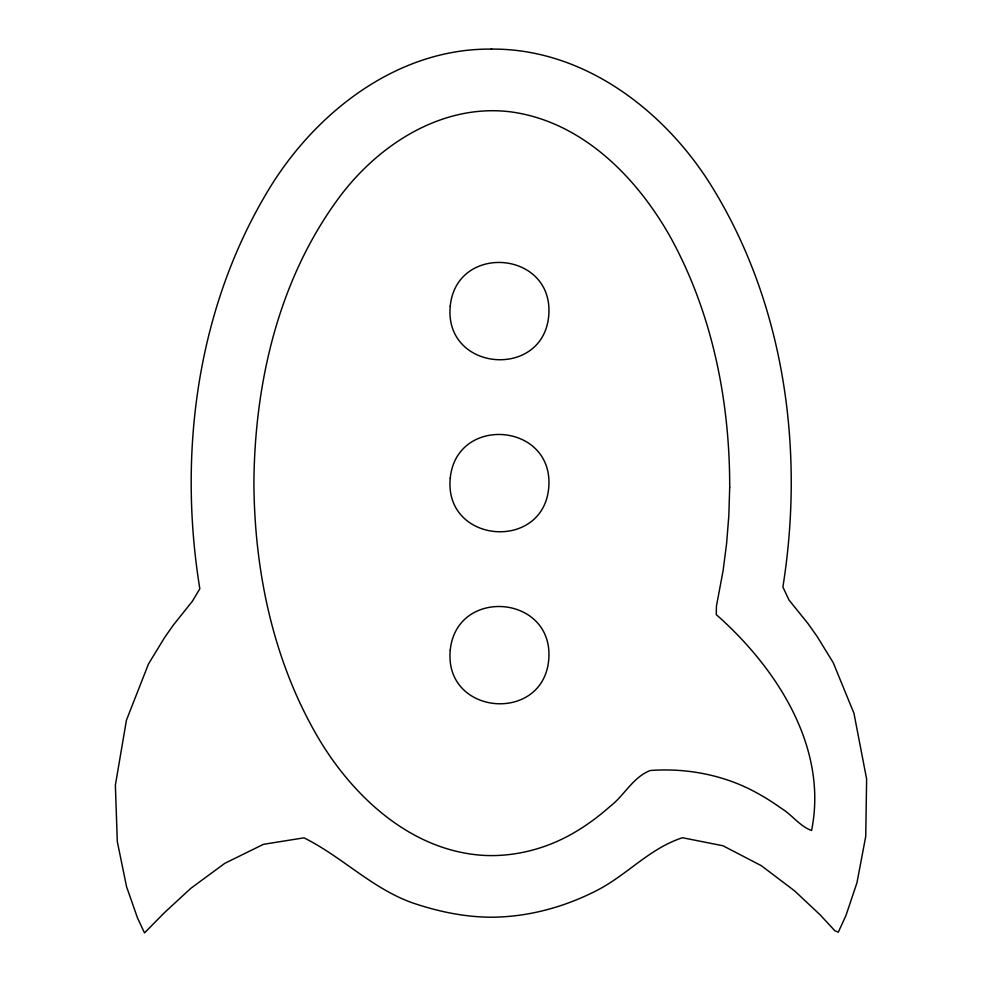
<?xml version="1.0" encoding="UTF-8"?>
<svg xmlns="http://www.w3.org/2000/svg" width="982" height="982" viewBox="0 0 982 982"><rect width="100%" height="100%" fill="white"/><g stroke="black" fill="none" stroke-linecap="round" stroke-linejoin="round"><path stroke-width="1.47" d="M490.619 49.1C399.036 48.523 318.905 109.763 271.793 184.579C197.492 303.868 177.46 451.339 199.837 588.783L192.386 601.23L173.348 625.055L164.522 637.662L148.491 663.967L126.433 720.187L115.373 785.17L117.3 841.537L126.555 886.685L137.517 917.998L144.514 932.9L164.546 912.573L190.901 888.268L224.804 863.325L263.434 844.324L303.978 837.842C343.602 857.482 374.694 891.349 417.804 904.618C441.372 912.18 465.861 917.041 490.669 917.213L491.761 917.213C528.193 916.955 564.049 907.196 596.418 890.686C626.798 875.257 649.495 848.362 682.502 837.732L722.998 845.772L761.283 865.658L794.548 890.834L819.995 914.708L834.823 930.703L838.284 932.225L845.932 915.568L856.967 882.744L865.743 836.357L866.627 779.021L853.959 713.313L833.202 662.629L817.049 636.385L808.174 623.816L789.049 600.1L782.887 587.027C804.872 449.326 784.458 301.584 709.323 182.542C662.175 108.671 582.51 48.523 491.81 49.1L491.012 49.112A9.538 9.538 0 0 0 491.417 49.112L491.81 49.1M729.7 487.268L728.816 515.771L726.582 543.684L723.059 570.91L716.455 606.017L716.259 614.597C776.271 667.551 828.391 747.155 811.574 830.502C799.606 826.132 791.983 814.704 781.144 808.223C771.459 801.251 761.259 795.015 750.616 789.614C719.72 774.147 684.626 767.985 650.244 770.502C632.69 777.351 624.368 795.58 609.797 806.627C597.228 817.797 583.504 827.703 568.701 835.719C542.825 849.602 513.353 856.869 483.954 855.408C413.557 851.308 356.454 800.011 321.016 742.441C273.99 664.814 254.473 573.218 253.896 483.156C254.645 382.415 278.753 278.507 339.772 196.67C379.334 143.863 443.127 103.073 511.315 111.936C582.019 121.743 636.299 176.797 670.043 236.453C712.232 312.73 729.822 400.619 729.7 487.268M450.235 306.151C443.839 372.313 545.219 379.96 548.877 313.639C552.228 250.471 456.458 243.229 450.235 306.151M450.235 478.173C443.839 544.323 545.219 551.982 548.877 485.66C552.228 422.493 456.458 415.251 450.235 478.173M450.247 650.194C443.852 716.344 545.206 724.004 548.877 657.682C552.215 594.527 456.47 587.297 450.247 650.194"/></g></svg>
